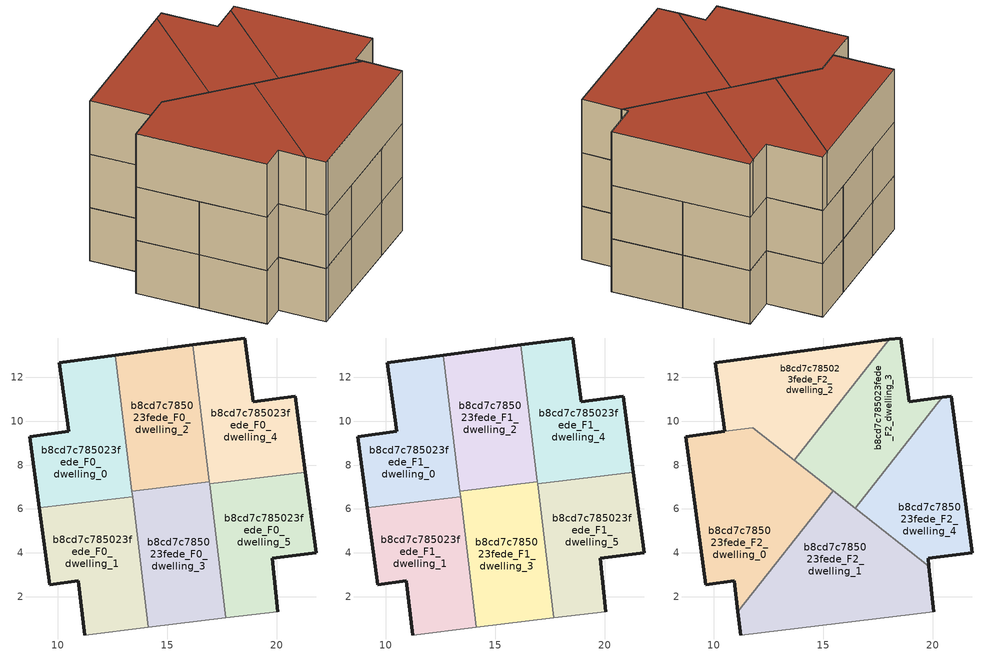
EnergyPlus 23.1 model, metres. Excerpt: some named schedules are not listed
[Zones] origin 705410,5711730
b8cd7c785023fede_F0_dwelling_0
 floor ground (EU_floor_Construction): 13.42,6.57 12.63,13.01 10.09,12.67 10.51,9.54 8.74,9.3 9.17,6.05 z0
 wall outside (EU_wall_Construction): 9.17,6.05 8.74,9.3 10.51,9.54 10.09,12.67 12.63,13.01 z0:3
 wall to b8cd7c785023fede_F0_dwelling_1 (EU_wall_Construction): 13.42,6.57 9.17,6.05 z0:3
 wall to b8cd7c785023fede_F0_dwelling_2 (EU_wall_Construction): 12.63,13.01 13.39,6.82 z0:3
 wall to b8cd7c785023fede_F0_dwelling_3 (EU_wall_Construction): 13.39,6.82 13.42,6.57 z0:3
b8cd7c785023fede_F0_dwelling_1
 floor ground (EU_floor_Construction): 14.14,0.61 13.42,6.57 9.17,6.05 9.64,2.55 10.94,2.73 11.23,0.26 z0
 wall outside (EU_wall_Construction): 11.23,0.26 10.94,2.73 9.64,2.55 9.17,6.05 z0:3
 wall adiabatic (EU_wall_Construction): 14.14,0.61 11.23,0.26 z0:3
 wall to b8cd7c785023fede_F0_dwelling_3 (EU_wall_Construction): 13.42,6.57 14.14,0.61 z0:3
b8cd7c785023fede_F0_dwelling_2
 floor ground (EU_floor_Construction): 16.92,7.25 16.16,13.48 12.63,13.01 13.39,6.82 z0
 wall outside (EU_wall_Construction): 12.63,13.01 16.16,13.48 z0:3
 wall to b8cd7c785023fede_F0_dwelling_3 (EU_wall_Construction): 16.92,7.25 13.39,6.82 z0:3
 wall to b8cd7c785023fede_F0_dwelling_4 (EU_wall_Construction): 16.16,13.48 16.92,7.25 z0:3
b8cd7c785023fede_F0_dwelling_3
 floor ground (EU_floor_Construction): 17.68,1.04 16.92,7.25 13.39,6.82 14.14,0.61 z0
 wall adiabatic (EU_wall_Construction): 17.68,1.04 14.14,0.61 z0:3
 wall to b8cd7c785023fede_F0_dwelling_5 (EU_wall_Construction): 16.93,7.15 17.68,1.04 z0:3
 wall to b8cd7c785023fede_F0_dwelling_4 (EU_wall_Construction): 16.92,7.25 16.93,7.15 z0:3
b8cd7c785023fede_F0_dwelling_4
 floor ground (EU_floor_Construction): 21.3,7.68 20.84,11.14 18.92,10.88 18.53,13.79 16.16,13.48 16.93,7.15 z0
 wall outside (EU_wall_Construction): 16.16,13.48 18.53,13.79 18.92,10.88 20.84,11.14 21.3,7.68 z0:3
 wall to b8cd7c785023fede_F0_dwelling_5 (EU_wall_Construction): 21.3,7.68 16.93,7.15 z0:3
b8cd7c785023fede_F0_dwelling_5
 floor ground (EU_floor_Construction): 20.04,1.33 19.77,3.75 21.78,4.01 21.3,7.68 16.93,7.15 17.68,1.04 z0
 wall outside (EU_wall_Construction): 21.3,7.68 21.78,4.01 19.77,3.75 20.04,1.33 z0:3
 wall adiabatic (EU_wall_Construction): 20.04,1.33 17.68,1.04 z0:3
b8cd7c785023fede_F1_dwelling_0
 floor to b8cd7c785023fede_F0_dwelling_0 (EU_floor_Construction): 13.42,6.57 12.63,13.01 10.09,12.67 10.51,9.54 8.74,9.3 9.17,6.05 z3
 wall outside (EU_wall_Construction): 9.17,6.05 8.74,9.3 10.51,9.54 10.09,12.67 12.63,13.01 z3:6
 wall to b8cd7c785023fede_F1_dwelling_1 (EU_wall_Construction): 13.42,6.57 9.17,6.05 z3:6
 wall to b8cd7c785023fede_F1_dwelling_2 (EU_wall_Construction): 12.63,13.01 13.39,6.82 z3:6
 wall to b8cd7c785023fede_F1_dwelling_3 (EU_wall_Construction): 13.39,6.82 13.42,6.57 z3:6
b8cd7c785023fede_F1_dwelling_1
 floor to b8cd7c785023fede_F0_dwelling_1 (EU_floor_Construction): 14.14,0.61 13.42,6.57 9.17,6.05 9.64,2.55 10.94,2.73 11.23,0.26 z3
 wall outside (EU_wall_Construction): 11.23,0.26 10.94,2.73 9.64,2.55 9.17,6.05 z3:6
 wall adiabatic (EU_wall_Construction): 14.14,0.61 11.23,0.26 z3:6
 wall to b8cd7c785023fede_F1_dwelling_3 (EU_wall_Construction): 13.42,6.57 14.14,0.61 z3:6
b8cd7c785023fede_F1_dwelling_2
 floor to b8cd7c785023fede_F0_dwelling_2 (EU_floor_Construction): 16.92,7.25 16.16,13.48 12.63,13.01 13.39,6.82 z3
 wall outside (EU_wall_Construction): 12.63,13.01 16.16,13.48 z3:6
 wall to b8cd7c785023fede_F1_dwelling_3 (EU_wall_Construction): 16.92,7.25 13.39,6.82 z3:6
 wall to b8cd7c785023fede_F1_dwelling_4 (EU_wall_Construction): 16.16,13.48 16.92,7.25 z3:6
b8cd7c785023fede_F1_dwelling_3
 floor to b8cd7c785023fede_F0_dwelling_3 (EU_floor_Construction): 17.68,1.04 16.92,7.25 13.39,6.82 14.14,0.61 z3
 wall adiabatic (EU_wall_Construction): 17.68,1.04 14.14,0.61 z3:6
 wall to b8cd7c785023fede_F1_dwelling_5 (EU_wall_Construction): 16.93,7.15 17.68,1.04 z3:6
 wall to b8cd7c785023fede_F1_dwelling_4 (EU_wall_Construction): 16.92,7.25 16.93,7.15 z3:6
b8cd7c785023fede_F1_dwelling_4
 floor to b8cd7c785023fede_F0_dwelling_4 (EU_floor_Construction): 21.3,7.68 20.84,11.14 18.92,10.88 18.53,13.79 16.16,13.48 16.93,7.15 z3
 wall outside (EU_wall_Construction): 16.16,13.48 18.53,13.79 18.92,10.88 20.84,11.14 21.3,7.68 z3:6
 wall to b8cd7c785023fede_F1_dwelling_5 (EU_wall_Construction): 21.3,7.68 16.93,7.15 z3:6
b8cd7c785023fede_F1_dwelling_5
 floor to b8cd7c785023fede_F0_dwelling_5 (EU_floor_Construction): 20.04,1.33 19.77,3.75 21.78,4.01 21.3,7.68 16.93,7.15 17.68,1.04 z3
 wall outside (EU_wall_Construction): 21.3,7.68 21.78,4.01 19.77,3.75 20.04,1.33 z3:6
 wall adiabatic (EU_wall_Construction): 20.04,1.33 17.68,1.04 z3:6
b8cd7c785023fede_F2_dwelling_0
 floor to b8cd7c785023fede_F1_dwelling_0 (EU_floor_Construction): 13.42,6.57 13.17,8.62 11.78,9.71 8.74,9.3 9.17,6.05 z6
 floor to b8cd7c785023fede_F1_dwelling_1 (EU_floor_Construction): 11.11,1.31 13.66,4.55 13.42,6.57 9.17,6.05 9.64,2.55 10.94,2.73 z6
 floor to b8cd7c785023fede_F1_dwelling_2 (EU_floor_Construction): 15.18,7.04 13.17,8.62 13.39,6.82 z6
 floor to b8cd7c785023fede_F1_dwelling_3 (EU_floor_Construction): 13.66,4.55 15.45,6.82 15.18,7.04 13.39,6.82 z6
 wall outside (EU_wall_Construction): 11.11,1.31 10.94,2.73 9.64,2.55 8.74,9.3 10.5,9.54 z6:9
 wall to b8cd7c785023fede_F2_dwelling_2 (EU_wall_Construction): 10.51,9.54 11.78,9.71 / 11.79,9.71 13.68,8.22 z6:9
 wall to b8cd7c785023fede_F2_dwelling_1 (EU_wall_Construction): 15.45,6.82 11.11,1.31 z6:9
 wall to b8cd7c785023fede_F2_dwelling_3 (EU_wall_Construction): 13.68,8.22 15.45,6.82 z6:9
 roof outside (EU_roof_Construction): 15.45,6.82 11.11,1.31 10.94,2.73 9.64,2.55 8.74,9.3 11.79,9.71 z9
b8cd7c785023fede_F2_dwelling_1
 floor to b8cd7c785023fede_F1_dwelling_1 (EU_floor_Construction): 14.14,0.61 13.66,4.55 11.11,1.31 11.23,0.26 z6
 floor to b8cd7c785023fede_F1_dwelling_3 (EU_floor_Construction): 17.67,1.04 17.13,5.5 15.45,6.82 13.66,4.55 14.14,0.61 z6
 floor to b8cd7c785023fede_F1_dwelling_5 (EU_floor_Construction): 20.04,1.33 19.81,3.38 17.13,5.5 17.67,1.04 z6
 wall outside (EU_wall_Construction): 19.81,3.38 20.04,1.33 / 11.23,0.26 11.11,1.31 z6:9
 wall adiabatic (EU_wall_Construction): 20.04,1.33 11.23,0.26 z6:9
 wall to b8cd7c785023fede_F2_dwelling_4 (EU_wall_Construction): 16.45,6.03 19.81,3.38 z6:9
 wall to b8cd7c785023fede_F2_dwelling_3 (EU_wall_Construction): 15.45,6.82 16.45,6.03 z6:9
 roof outside (EU_roof_Construction): 19.81,3.38 20.04,1.33 11.23,0.26 11.11,1.31 15.45,6.82 z9
b8cd7c785023fede_F2_dwelling_2
 floor to b8cd7c785023fede_F1_dwelling_2 (EU_floor_Construction): 13.68,8.22 16.38,11.65 16.16,13.48 12.63,13.01 13.17,8.62 z6
 floor to b8cd7c785023fede_F1_dwelling_0 (EU_floor_Construction): 13.17,8.62 12.63,13.01 10.09,12.67 10.51,9.54 11.78,9.71 z6
 floor to b8cd7c785023fede_F1_dwelling_4 (EU_floor_Construction): 16.38,11.65 18.01,13.72 16.16,13.48 z6
 wall outside (EU_wall_Construction): 10.51,9.54 10.09,12.67 18.01,13.72 z6:9
 wall to b8cd7c785023fede_F2_dwelling_3 (EU_wall_Construction): 18.01,13.72 13.68,8.22 z6:9
 roof outside (EU_roof_Construction): 18.01,13.72 13.68,8.22 11.78,9.71 10.51,9.54 10.09,12.67 z9
b8cd7c785023fede_F2_dwelling_3
 floor to b8cd7c785023fede_F1_dwelling_3 (EU_floor_Construction): 16.45,6.03 16.98,6.71 16.92,7.25 15.18,7.04 z6
 floor to b8cd7c785023fede_F1_dwelling_2 (EU_floor_Construction): 16.92,7.25 16.38,11.65 13.68,8.22 15.18,7.04 z6
 floor to b8cd7c785023fede_F1_dwelling_4 (EU_floor_Construction): 17.37,7.2 20.43,11.08 18.92,10.88 18.53,13.79 18.01,13.72 16.38,11.65 16.93,7.15 z6
 floor to b8cd7c785023fede_F1_dwelling_5 (EU_floor_Construction): 16.98,6.71 17.37,7.2 16.93,7.15 z6
 wall outside (EU_wall_Construction): 18.01,13.72 18.53,13.79 18.92,10.88 20.43,11.08 z6:9
 wall to b8cd7c785023fede_F2_dwelling_4 (EU_wall_Construction): 20.43,11.08 16.45,6.03 z6:9
 roof outside (EU_roof_Construction): 18.53,13.79 18.92,10.88 20.43,11.08 16.45,6.03 13.68,8.22 18.01,13.72 z9
b8cd7c785023fede_F2_dwelling_4
 floor to b8cd7c785023fede_F1_dwelling_4 (EU_floor_Construction): 21.3,7.68 20.84,11.14 20.43,11.08 17.37,7.2 z6
 floor to b8cd7c785023fede_F1_dwelling_5 (EU_floor_Construction): 21.78,4.01 21.3,7.68 17.37,7.2 16.98,6.71 17.13,5.5 19.81,3.38 19.77,3.75 z6
 floor to b8cd7c785023fede_F1_dwelling_3 (EU_floor_Construction): 17.13,5.5 16.98,6.71 16.45,6.03 z6
 wall outside (EU_wall_Construction): 20.43,11.08 20.84,11.14 21.78,4.01 19.77,3.75 19.81,3.38 z6:9
 roof outside (EU_roof_Construction): 20.84,11.14 21.78,4.01 19.77,3.75 19.81,3.38 16.45,6.03 20.43,11.08 z9
shading: 11.23,0.26 20.04,1.33 z0:9
[Building]
EU S2 Campaign: North Axis=0; Terrain=City; Solar Distribution=FullExterior
[Site:Location]
London: Latitude=51.5; Longitude=-0.5; Time Zone=0; Elevation=25
[SizingPeriod:WeatherFileDays]
AnnualSizingPeriod: Begin Month=1; Begin Day of Month=1; End Month=12; End Day of Month=31; Day of Week for Start Day=Monday; Use Weather File Daylight Saving Period=No; Use Weather File Rain and Snow Indicators=No
[MATERIAL]
EU_InternalMass_Material: Roughness=MediumRough; Thickness=0.1; Conductivity=1; Density=1800; Specific Heat=900; Thermal Absorptance=0.9; Solar Absorptance=0.7; Visible Absorptance=0.7
[MATERIAL:NOMASS] Roughness=MediumRough; Thermal Absorptance=0.9; Solar Absorptance=0.7; Visible Absorptance=0.7
Name | Thermal Resistance
EU_wall_NoMass | 1.04674
EU_roof_NoMass | 4.32442
EU_floor_NoMass | 2.04616
[CONSTRUCTION]
EU_wall_Construction: EU_wall_NoMass
EU_roof_Construction: EU_roof_NoMass
EU_floor_Construction: EU_floor_NoMass
EU_InternalMass_Construction: EU_InternalMass_Material
[ZONE] Type=1; Multiplier=1; Ceiling Height=autocalculate; Floor Area=autocalculate; Part of Total Floor Area=Yes
Name | Volume
b8cd7c785023fede_F0_dwelling_0; b8cd7c785023fede_F1_dwelling_0 | 66.739
b8cd7c785023fede_F2_dwelling_0 | 97.541
b8cd7c785023fede_F0_dwelling_1; b8cd7c785023fede_F1_dwelling_1 | 66.7412
b8cd7c785023fede_F2_dwelling_1 | 100.094
b8cd7c785023fede_F0_dwelling_2; b8cd7c785023fede_F1_dwelling_2 | 66.7515
b8cd7c785023fede_F2_dwelling_2 | 69.3025
b8cd7c785023fede_F0_dwelling_3; b8cd7c785023fede_F1_dwelling_3 | 66.7405
b8cd7c785023fede_F2_dwelling_3 | 66.7595
b8cd7c785023fede_F0_dwelling_4; b8cd7c785023fede_F1_dwelling_4 | 66.7324
b8cd7c785023fede_F2_dwelling_4 | 66.7419
b8cd7c785023fede_F0_dwelling_5; b8cd7c785023fede_F1_dwelling_5 | 66.7361
[INTERNALMASS] Construction=EU_InternalMass_Construction
Name | Zone or ZoneList | Surface Area
b8cd7c785023fede_F0_dwelling_0_EU_InternalMass | b8cd7c785023fede_F0_dwelling_0 | 22.2464
b8cd7c785023fede_F0_dwelling_1_EU_InternalMass | b8cd7c785023fede_F0_dwelling_1 | 22.2475
b8cd7c785023fede_F0_dwelling_2_EU_InternalMass | b8cd7c785023fede_F0_dwelling_2 | 22.25
b8cd7c785023fede_F0_dwelling_3_EU_InternalMass | b8cd7c785023fede_F0_dwelling_3 | 22.2474
b8cd7c785023fede_F0_dwelling_4_EU_InternalMass | b8cd7c785023fede_F0_dwelling_4 | 22.2447
b8cd7c785023fede_F0_dwelling_5_EU_InternalMass | b8cd7c785023fede_F0_dwelling_5 | 22.2451
b8cd7c785023fede_F1_dwelling_0_EU_InternalMass | b8cd7c785023fede_F1_dwelling_0 | 22.2464
b8cd7c785023fede_F1_dwelling_1_EU_InternalMass | b8cd7c785023fede_F1_dwelling_1 | 22.2475
b8cd7c785023fede_F1_dwelling_2_EU_InternalMass | b8cd7c785023fede_F1_dwelling_2 | 22.25
b8cd7c785023fede_F1_dwelling_3_EU_InternalMass | b8cd7c785023fede_F1_dwelling_3 | 22.2474
b8cd7c785023fede_F1_dwelling_4_EU_InternalMass | b8cd7c785023fede_F1_dwelling_4 | 22.2447
b8cd7c785023fede_F1_dwelling_5_EU_InternalMass | b8cd7c785023fede_F1_dwelling_5 | 22.2451
b8cd7c785023fede_F2_dwelling_0_EU_InternalMass | b8cd7c785023fede_F2_dwelling_0 | 32.513
b8cd7c785023fede_F2_dwelling_1_EU_InternalMass | b8cd7c785023fede_F2_dwelling_1 | 33.3648
b8cd7c785023fede_F2_dwelling_2_EU_InternalMass | b8cd7c785023fede_F2_dwelling_2 | 23.1005
b8cd7c785023fede_F2_dwelling_3_EU_InternalMass | b8cd7c785023fede_F2_dwelling_3 | 22.2533
b8cd7c785023fede_F2_dwelling_4_EU_InternalMass | b8cd7c785023fede_F2_dwelling_4 | 22.2475
[OTHEREQUIPMENT] Fuel Type=Electricity; Design Level Calculation Method=Watts/Area; Power per Zone Floor Area=1; Fraction Latent=0; Fraction Radiant=0; Fraction Lost=0; Carbon Dioxide Generation Rate=0; EndUse Subcategory=EU_Step8_InternalGains
Name | Zone or ZoneList or Space or SpaceList | Schedule
EU_Step8_InternalGain_b8cd7c785023fede_F0_dwelling_0_f000 | b8cd7c785023fede_F0_dwelling_0 | EU_Step8_GainSchedule_b8cd7c785023fede_F0_dwelling_0_f000
EU_Step8_InternalGain_b8cd7c785023fede_F0_dwelling_1_f000 | b8cd7c785023fede_F0_dwelling_1 | EU_Step8_GainSchedule_b8cd7c785023fede_F0_dwelling_1_f000
EU_Step8_InternalGain_b8cd7c785023fede_F0_dwelling_2_f000 | b8cd7c785023fede_F0_dwelling_2 | EU_Step8_GainSchedule_b8cd7c785023fede_F0_dwelling_2_f000
EU_Step8_InternalGain_b8cd7c785023fede_F0_dwelling_3_f000 | b8cd7c785023fede_F0_dwelling_3 | EU_Step8_GainSchedule_b8cd7c785023fede_F0_dwelling_3_f000
EU_Step8_InternalGain_b8cd7c785023fede_F0_dwelling_4_f000 | b8cd7c785023fede_F0_dwelling_4 | EU_Step8_GainSchedule_b8cd7c785023fede_F0_dwelling_4_f000
EU_Step8_InternalGain_b8cd7c785023fede_F0_dwelling_5_f000 | b8cd7c785023fede_F0_dwelling_5 | EU_Step8_GainSchedule_b8cd7c785023fede_F0_dwelling_5_f000
EU_Step8_InternalGain_b8cd7c785023fede_F1_dwelling_0_f000 | b8cd7c785023fede_F1_dwelling_0 | EU_Step8_GainSchedule_b8cd7c785023fede_F1_dwelling_0_f000
EU_Step8_InternalGain_b8cd7c785023fede_F1_dwelling_1_f000 | b8cd7c785023fede_F1_dwelling_1 | EU_Step8_GainSchedule_b8cd7c785023fede_F1_dwelling_1_f000
EU_Step8_InternalGain_b8cd7c785023fede_F1_dwelling_2_f000 | b8cd7c785023fede_F1_dwelling_2 | EU_Step8_GainSchedule_b8cd7c785023fede_F1_dwelling_2_f000
EU_Step8_InternalGain_b8cd7c785023fede_F1_dwelling_3_f000 | b8cd7c785023fede_F1_dwelling_3 | EU_Step8_GainSchedule_b8cd7c785023fede_F1_dwelling_3_f000
EU_Step8_InternalGain_b8cd7c785023fede_F1_dwelling_4_f000 | b8cd7c785023fede_F1_dwelling_4 | EU_Step8_GainSchedule_b8cd7c785023fede_F1_dwelling_4_f000
EU_Step8_InternalGain_b8cd7c785023fede_F1_dwelling_5_f000 | b8cd7c785023fede_F1_dwelling_5 | EU_Step8_GainSchedule_b8cd7c785023fede_F1_dwelling_5_f000
EU_Step8_InternalGain_b8cd7c785023fede_F2_dwelling_0_f000 | b8cd7c785023fede_F2_dwelling_0 | EU_Step8_GainSchedule_b8cd7c785023fede_F2_dwelling_0_f000
EU_Step8_InternalGain_b8cd7c785023fede_F2_dwelling_1_f000 | b8cd7c785023fede_F2_dwelling_1 | EU_Step8_GainSchedule_b8cd7c785023fede_F2_dwelling_1_f000
EU_Step8_InternalGain_b8cd7c785023fede_F2_dwelling_2_f000 | b8cd7c785023fede_F2_dwelling_2 | EU_Step8_GainSchedule_b8cd7c785023fede_F2_dwelling_2_f000
EU_Step8_InternalGain_b8cd7c785023fede_F2_dwelling_3_f000 | b8cd7c785023fede_F2_dwelling_3 | EU_Step8_GainSchedule_b8cd7c785023fede_F2_dwelling_3_f000
EU_Step8_InternalGain_b8cd7c785023fede_F2_dwelling_4_f000 | b8cd7c785023fede_F2_dwelling_4 | EU_Step8_GainSchedule_b8cd7c785023fede_F2_dwelling_4_f000
[ZONEVENTILATION:DESIGNFLOWRATE] Schedule=EU_AlwaysOn; Design Flow Rate Calculation Method=AirChanges/Hour; Air Changes per Hour=0.488719; Ventilation Type=Natural; Fan Pressure Rise=0; Fan Total Efficiency=1; Constant Term Coefficient=1; Temperature Term Coefficient=0; Velocity Term Coefficient=0; Velocity Squared Term Coefficient=0; Minimum Indoor Temperature=-100; Maximum Indoor Temperature=100; Delta Temperature=-100; Minimum Outdoor Temperature=-100; Maximum Outdoor Temperature=100; Maximum Wind Speed=40
Name | Zone or ZoneList or Space or SpaceList
EU_ConstantAir_b8cd7c785023fede_F0_dwelling_0 | b8cd7c785023fede_F0_dwelling_0
EU_ConstantAir_b8cd7c785023fede_F0_dwelling_1 | b8cd7c785023fede_F0_dwelling_1
EU_ConstantAir_b8cd7c785023fede_F0_dwelling_2 | b8cd7c785023fede_F0_dwelling_2
EU_ConstantAir_b8cd7c785023fede_F0_dwelling_3 | b8cd7c785023fede_F0_dwelling_3
EU_ConstantAir_b8cd7c785023fede_F0_dwelling_4 | b8cd7c785023fede_F0_dwelling_4
EU_ConstantAir_b8cd7c785023fede_F0_dwelling_5 | b8cd7c785023fede_F0_dwelling_5
EU_ConstantAir_b8cd7c785023fede_F1_dwelling_0 | b8cd7c785023fede_F1_dwelling_0
EU_ConstantAir_b8cd7c785023fede_F1_dwelling_1 | b8cd7c785023fede_F1_dwelling_1
EU_ConstantAir_b8cd7c785023fede_F1_dwelling_2 | b8cd7c785023fede_F1_dwelling_2
EU_ConstantAir_b8cd7c785023fede_F1_dwelling_3 | b8cd7c785023fede_F1_dwelling_3
EU_ConstantAir_b8cd7c785023fede_F1_dwelling_4 | b8cd7c785023fede_F1_dwelling_4
EU_ConstantAir_b8cd7c785023fede_F1_dwelling_5 | b8cd7c785023fede_F1_dwelling_5
EU_ConstantAir_b8cd7c785023fede_F2_dwelling_0 | b8cd7c785023fede_F2_dwelling_0
EU_ConstantAir_b8cd7c785023fede_F2_dwelling_1 | b8cd7c785023fede_F2_dwelling_1
EU_ConstantAir_b8cd7c785023fede_F2_dwelling_2 | b8cd7c785023fede_F2_dwelling_2
EU_ConstantAir_b8cd7c785023fede_F2_dwelling_3 | b8cd7c785023fede_F2_dwelling_3
EU_ConstantAir_b8cd7c785023fede_F2_dwelling_4 | b8cd7c785023fede_F2_dwelling_4
[HVACTEMPLATE:THERMOSTAT] Constant Heating Setpoint=20; Constant Cooling Setpoint=50
EU_HeatOnly_b8cd7c785023fede_F0_dwelling_0; EU_HeatOnly_b8cd7c785023fede_F0_dwelling_1; EU_HeatOnly_b8cd7c785023fede_F0_dwelling_2; EU_HeatOnly_b8cd7c785023fede_F0_dwelling_3; EU_HeatOnly_b8cd7c785023fede_F0_dwelling_4; EU_HeatOnly_b8cd7c785023fede_F0_dwelling_5; EU_HeatOnly_b8cd7c785023fede_F1_dwelling_0; EU_HeatOnly_b8cd7c785023fede_F1_dwelling_1; EU_HeatOnly_b8cd7c785023fede_F1_dwelling_2; EU_HeatOnly_b8cd7c785023fede_F1_dwelling_3; EU_HeatOnly_b8cd7c785023fede_F1_dwelling_4; EU_HeatOnly_b8cd7c785023fede_F1_dwelling_5; EU_HeatOnly_b8cd7c785023fede_F2_dwelling_0; EU_HeatOnly_b8cd7c785023fede_F2_dwelling_1; EU_HeatOnly_b8cd7c785023fede_F2_dwelling_2; EU_HeatOnly_b8cd7c785023fede_F2_dwelling_3; EU_HeatOnly_b8cd7c785023fede_F2_dwelling_4
[HVACTEMPLATE:ZONE:IDEALLOADSAIRSYSTEM] System Availability Schedule=EU_AlwaysOn; Maximum Heating Supply Air Temperature=50; Minimum Cooling Supply Air Temperature=13; Maximum Heating Supply Air Humidity Ratio=0.0156; Minimum Cooling Supply Air Humidity Ratio=0.0077; Heating Limit=NoLimit; Cooling Limit=NoLimit; Heating Availability Schedule=EU_AlwaysOn; Cooling Availability Schedule=EU_CoolingOff; Dehumidification Control Type=ConstantSensibleHeatRatio; Cooling Sensible Heat Ratio=0.7; Dehumidification Setpoint=60; Humidification Control Type=None; Humidification Setpoint=30; Outdoor Air Method=None; Outdoor Air Flow Rate per Person=0.00944; Outdoor Air Flow Rate per Zone Floor Area=0; Outdoor Air Flow Rate per Zone=0; Demand Controlled Ventilation Type=None; Outdoor Air Economizer Type=NoEconomizer; Heat Recovery Type=None; Sensible Heat Recovery Effectiveness=0.7; Latent Heat Recovery Effectiveness=0.65
Name | Template Thermostat
b8cd7c785023fede_F0_dwelling_0 | EU_HeatOnly_b8cd7c785023fede_F0_dwelling_0
b8cd7c785023fede_F0_dwelling_1 | EU_HeatOnly_b8cd7c785023fede_F0_dwelling_1
b8cd7c785023fede_F0_dwelling_2 | EU_HeatOnly_b8cd7c785023fede_F0_dwelling_2
b8cd7c785023fede_F0_dwelling_3 | EU_HeatOnly_b8cd7c785023fede_F0_dwelling_3
b8cd7c785023fede_F0_dwelling_4 | EU_HeatOnly_b8cd7c785023fede_F0_dwelling_4
b8cd7c785023fede_F0_dwelling_5 | EU_HeatOnly_b8cd7c785023fede_F0_dwelling_5
b8cd7c785023fede_F1_dwelling_0 | EU_HeatOnly_b8cd7c785023fede_F1_dwelling_0
b8cd7c785023fede_F1_dwelling_1 | EU_HeatOnly_b8cd7c785023fede_F1_dwelling_1
b8cd7c785023fede_F1_dwelling_2 | EU_HeatOnly_b8cd7c785023fede_F1_dwelling_2
b8cd7c785023fede_F1_dwelling_3 | EU_HeatOnly_b8cd7c785023fede_F1_dwelling_3
b8cd7c785023fede_F1_dwelling_4 | EU_HeatOnly_b8cd7c785023fede_F1_dwelling_4
